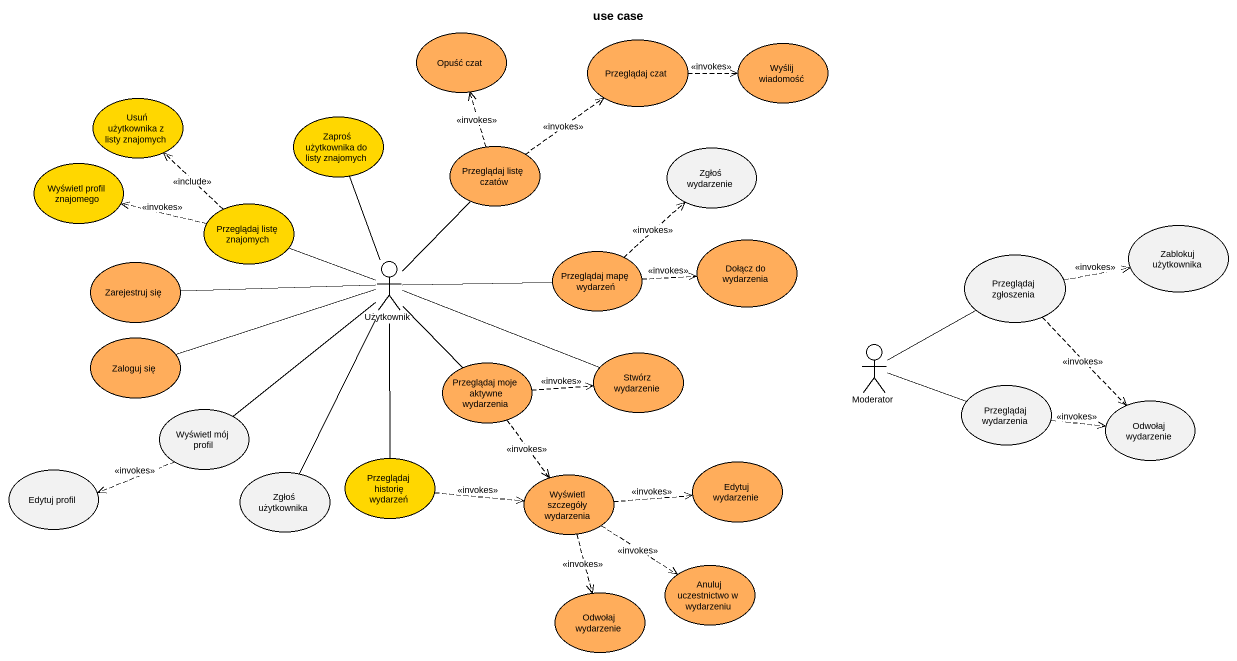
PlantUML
@startuml
title use case
usecase "Opuść czat" as Opuść_czat #FFAD5B
usecase "Przeglądaj czat" as Przeglądaj_czat #FFAD5B
usecase "Wyślij wiadomość" as Wyślij_wiadomość #FFAD5B
usecase "Usuń użytkownika z listy znajomych" as Usuń_użytkownika_z_listy #FFD700
usecase "Zaproś użytkownika do listy znajomych" as Zaproś_użytkownika_do_listy #FFD700
usecase "Przeglądaj listę czatów" as Przeglądaj_listę_czatów #FFAD5B
usecase "Zgłoś wydarzenie" as Zgłoś_wydarzenie
usecase "Wyświetl profil znajomego" as Wyświetl_profil_znajomego #FFD700
usecase "Przeglądaj listę znajomych" as Przeglądaj_listę_znajomych #FFD700
usecase "Zablokuj użytkownika" as Zablokuj_użytkownika
usecase "Zarejestruj się" as Zarejestruj_się #FFAD5B
actor Użytkownik
usecase "Przeglądaj mapę wydarzeń" as Przeglądaj_mapę_wydarzeń #FFAD5B
usecase "Dołącz do wydarzenia" as Dołącz_do_wydarzenia #FFAD5B
usecase "Przeglądaj zgłoszenia" as Przeglądaj_zgłoszenia
usecase "Zaloguj się" as Zaloguj_się #FFAD5B
actor Moderator
usecase "Przeglądaj moje aktywne wydarzenia" as Przeglądaj_moje_aktywne #FFAD5B
usecase "Stwórz wydarzenie" as Stwórz_wydarzenie #FFAD5B
usecase "Wyświetl mój profil" as Wyświetl_mój_profil
usecase "Przeglądaj wydarzenia" as Przeglądaj_wydarzenia
usecase "Odwołaj wydarzenie" as Odwołaj_wydarzenie
usecase "Przeglądaj historię wydarzeń" as Przeglądaj_historię_wydarzeń #FFD700
usecase "Edytuj wydarzenie" as Edytuj_wydarzenie #FFAD5B
usecase "Edytuj profil" as Edytuj_profil
usecase "Zgłoś użytkownika" as Zgłoś_użytkownika
usecase "Wyświetl szczegóły wydarzenia" as Wyświetl_szczegóły #FFAD5B
usecase "Anuluj uczestnictwo w wydarzeniu" as Anuluj_uczestnictwo_w #FFAD5B
usecase "Odwołaj wydarzenie" as Odwołaj_wydarzenie_2 #FFAD5B
Przeglądaj_czat .right.> Wyślij_wiadomość : <<invokes>>
Zaproś_użytkownika_do_listy -- Użytkownik
Przeglądaj_listę_czatów .up.> Opuść_czat : <<invokes>>
Przeglądaj_listę_czatów .up.> Przeglądaj_czat : <<invokes>>
Przeglądaj_listę_znajomych .up.> Usuń_użytkownika_z_listy : <<include>>
Przeglądaj_listę_znajomych .left.> Wyświetl_profil_znajomego : <<invokes>>
Użytkownik -up- Przeglądaj_listę_czatów
Użytkownik -left- Przeglądaj_listę_znajomych
Użytkownik -left- Zarejestruj_się
Użytkownik -right- Przeglądaj_mapę_wydarzeń
Użytkownik -left- Zaloguj_się
Użytkownik -- Przeglądaj_moje_aktywne
Użytkownik -right- Stwórz_wydarzenie
Użytkownik -- Wyświetl_mój_profil
Użytkownik -- Przeglądaj_historię_wydarzeń
Użytkownik -- Zgłoś_użytkownika
Przeglądaj_mapę_wydarzeń .up.> Zgłoś_wydarzenie : <<invokes>>
Przeglądaj_mapę_wydarzeń .right.> Dołącz_do_wydarzenia : <<invokes>>
Przeglądaj_zgłoszenia .right.> Zablokuj_użytkownika : <<invokes>>
Przeglądaj_zgłoszenia ..> Odwołaj_wydarzenie : <<invokes>>
Moderator -up- Przeglądaj_zgłoszenia
Moderator -right- Przeglądaj_wydarzenia
Przeglądaj_moje_aktywne .right.> Stwórz_wydarzenie : <<invokes>>
Przeglądaj_moje_aktywne ..> Wyświetl_szczegóły : <<invokes>>
Wyświetl_mój_profil .left.> Edytuj_profil : <<invokes>>
Przeglądaj_wydarzenia .right.> Odwołaj_wydarzenie : <<invokes>>
Przeglądaj_historię_wydarzeń .right.> Wyświetl_szczegóły : <<invokes>>
Wyświetl_szczegóły .right.> Edytuj_wydarzenie : <<invokes>>
Wyświetl_szczegóły ..> Anuluj_uczestnictwo_w : <<invokes>>
Wyświetl_szczegóły ..> Odwołaj_wydarzenie_2 : <<invokes>>
@enduml
